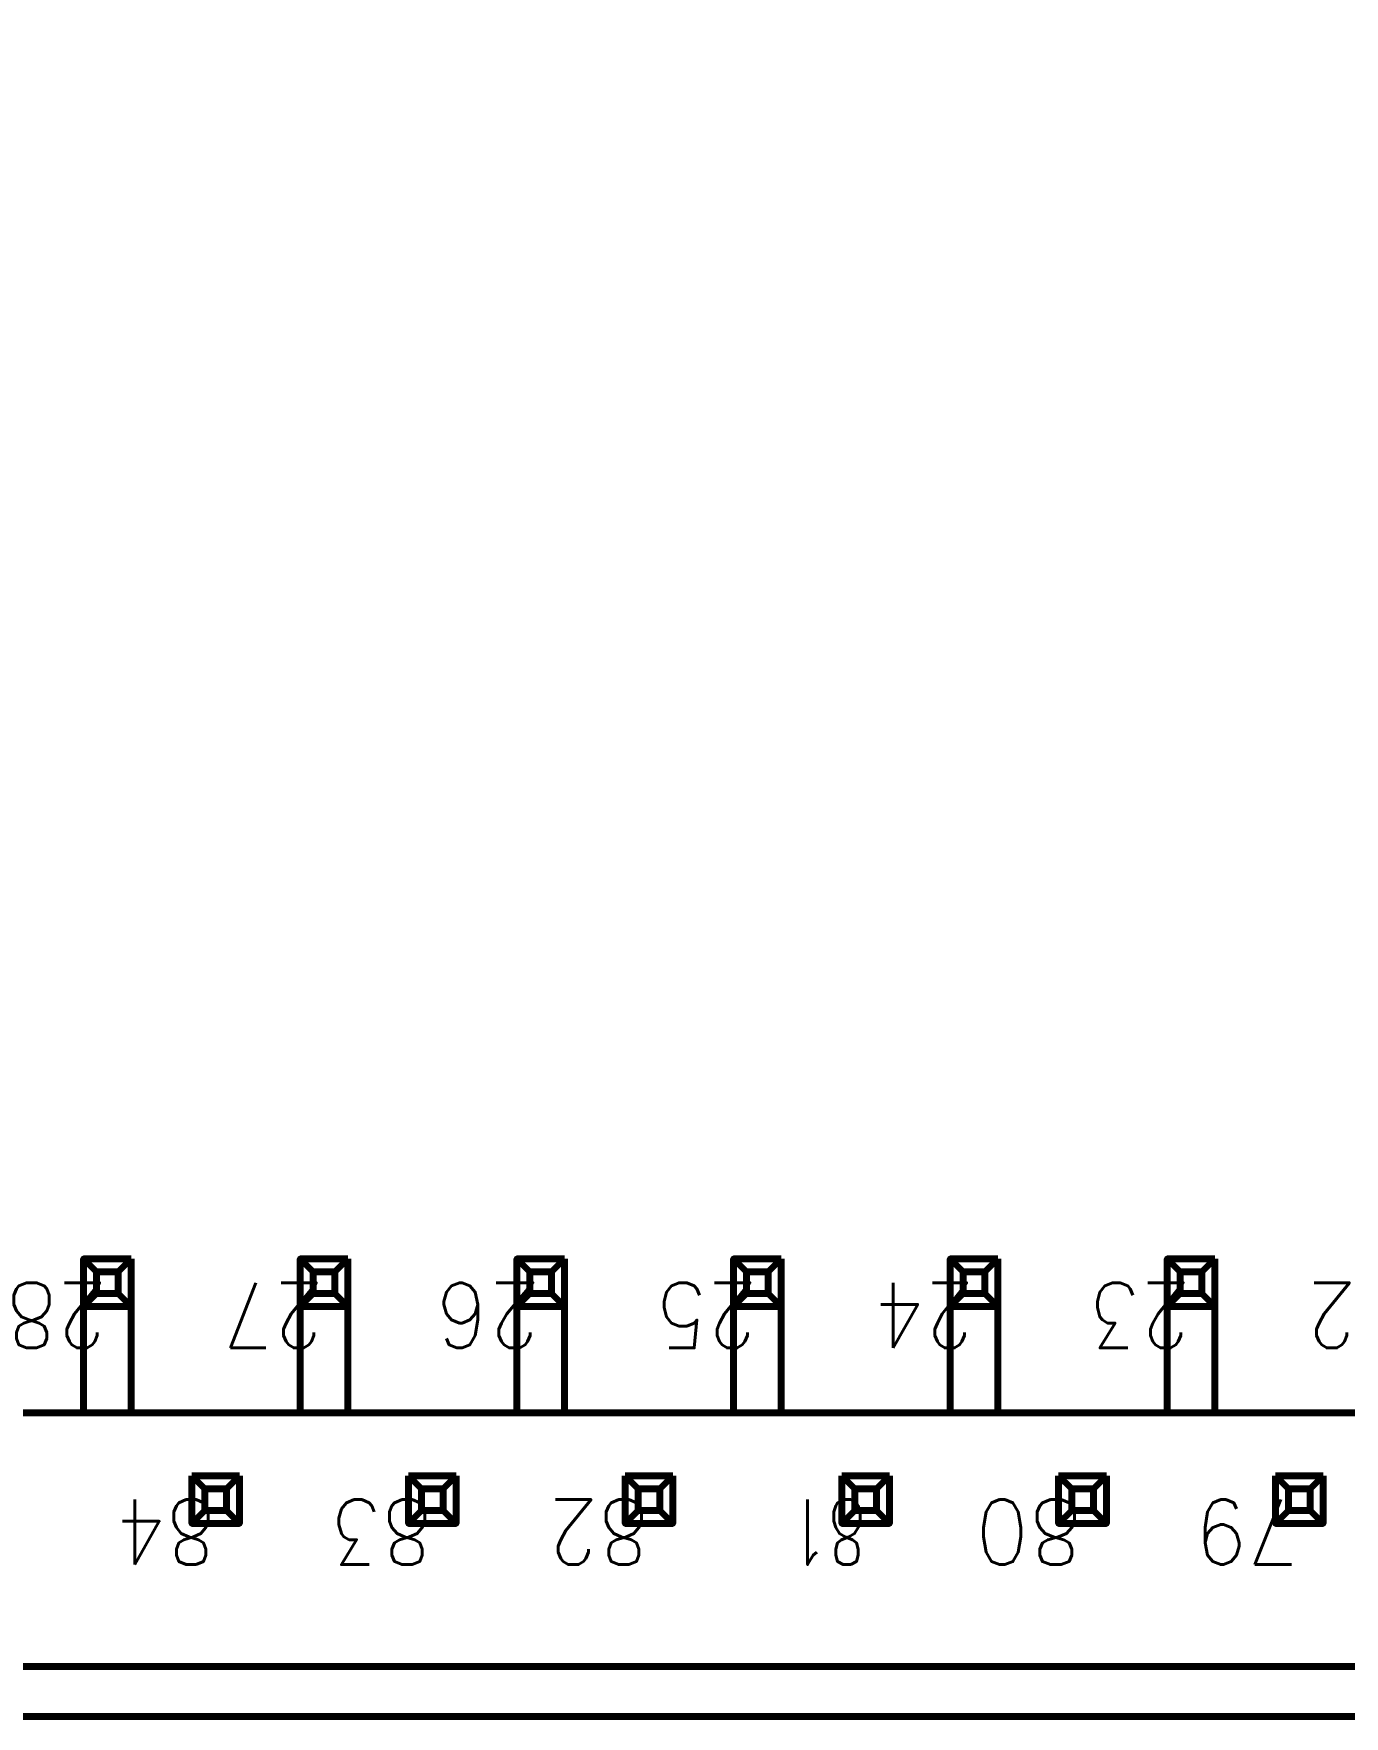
# Model space of a CAD drawing. Header units: inches. Extents: x -0.4 to 8, y -0.5 to 10.5.
# Drawn here: x 3.316 to 3.921, y 0 to 0.776 of the extents above; entities that cross this region are included whole.
import ezdxf

# ---------------------------------------------------------------- set-up
doc = ezdxf.new("R2010")
doc.units = ezdxf.units.IN
doc.header["$LTSCALE"] = 0.504853
doc.header["$MEASUREMENT"] = 0
for name, color, linetype in [('1', 7, 'Continuous'), ('135', 7, 'Continuous'), ('3', 7, 'Continuous'), ('75', 7, 'Continuous')]:
    doc.layers.add(name, color=color, linetype=linetype)
doc.styles.get("Standard").update_dxf_attribs({"font": 'ROMANS.SHX'})

# ---------------------------------------------------------------- blocks, each defined once
blk = doc.blocks.new('25359')
at = {"color": 1, "linetype": 'Continuous', "lineweight": 211}
for p, q in [((-0.324, 0.177, 0.127), (5.85, 0.177, 0.127)), ((-0.324, 0.177, 0.127), (5.85, 0.177, 0.127)), ((5.85, 0.177, 0.171), (-0.28, 0.177, 0.171)), ((5.85, 0.177, 0.171), (-0.28, 0.177, 0.171)), ((5.55, 0.06, 0.025), (-0.1, 0.06, 0.025)), ((-0.1, 0.06, 0.127), (5.55, 0.06, 0.127))]:
    blk.add_line(p, q, dxfattribs=at)
at = {"layer": '1', "color": 2, "linetype": 'Continuous', "lineweight": 211}
for p, q in [((2.139, 0.111, 0.025), (2.161, 0.111, 0.025)), ((2.139, 0.089, 0.025), (2.139, 0.111, 0.025)), ((2.139, 0.089, -0.102), (2.139, 0.111, -0.102)), ((2.161, 0.111, -0.102), (2.139, 0.111, -0.102)), ((2.139, 0.111, -0.102), (2.161, 0.111, -0.102)), ((2.139, 0.111, -0.102), (2.139, 0.089, -0.102)), ((2.139, 0.111, -0.102), (2.145, 0.105, -0.112)), ((2.145, 0.105, -0.112), (2.139, 0.111, -0.102)), ((2.139, 0.111, 0.025), (2.139, 0.089, 0.025)), ((2.139, 0.111, 0.025), (2.161, 0.111, 0.025)), ((2.139, 0.111, -0.102), (2.161, 0.111, -0.102)), ((2.161, 0.111, -0.102), (2.155, 0.105, -0.112)), ((2.155, 0.105, -0.112), (2.161, 0.111, -0.102)), ((2.161, 0.111, 0.025), (2.161, 0.089, 0.025)), ((2.161, 0.089, -0.102), (2.161, 0.111, -0.102)), ((2.161, 0.111, -0.102), (2.161, 0.089, -0.102)), ((2.161, 0.111, 0.025), (2.161, 0.089, 0.025)), ((2.239, 0.089, 0.025), (2.239, 0.111, 0.025)), ((2.239, 0.111, 0.025), (2.261, 0.111, 0.025)), ((2.239, 0.089, -0.102), (2.239, 0.111, -0.102)), ((2.239, 0.111, -0.102), (2.261, 0.111, -0.102)), ((2.239, 0.111, -0.102), (2.239, 0.089, -0.102)), ((2.239, 0.111, 0.025), (2.261, 0.111, 0.025)), ((2.239, 0.111, 0.025), (2.239, 0.089, 0.025)), ((2.239, 0.111, -0.102), (2.261, 0.111, -0.102)), ((2.261, 0.111, -0.102), (2.239, 0.111, -0.102)), ((2.245, 0.105, -0.112), (2.239, 0.111, -0.102)), ((2.239, 0.111, -0.102), (2.245, 0.105, -0.112)), ((2.261, 0.111, -0.102), (2.255, 0.105, -0.112)), ((2.255, 0.105, -0.112), (2.261, 0.111, -0.102)), ((2.261, 0.111, 0.025), (2.261, 0.089, 0.025)), ((2.261, 0.111, -0.102), (2.261, 0.089, -0.102)), ((2.261, 0.089, -0.102), (2.261, 0.111, -0.102)), ((2.261, 0.111, 0.025), (2.261, 0.089, 0.025)), ((2.339, 0.089, 0.025), (2.339, 0.111, 0.025)), ((2.339, 0.111, 0.025), (2.361, 0.111, 0.025)), ((2.339, 0.089, -0.102), (2.339, 0.111, -0.102)), ((2.339, 0.111, -0.102), (2.361, 0.111, -0.102)), ((2.339, 0.111, 0.025), (2.339, 0.089, 0.025)), ((2.339, 0.111, -0.102), (2.339, 0.089, -0.102)), ((2.361, 0.111, -0.102), (2.339, 0.111, -0.102)), ((2.339, 0.111, -0.102), (2.361, 0.111, -0.102)), ((2.339, 0.111, 0.025), (2.361, 0.111, 0.025)), ((2.339, 0.111, -0.102), (2.345, 0.105, -0.112)), ((2.345, 0.105, -0.112), (2.339, 0.111, -0.102)), ((2.355, 0.105, -0.112), (2.361, 0.111, -0.102)), ((2.361, 0.111, -0.102), (2.355, 0.105, -0.112)), ((2.361, 0.111, 0.025), (2.361, 0.089, 0.025)), ((2.361, 0.111, -0.102), (2.361, 0.089, -0.102)), ((2.361, 0.111, 0.025), (2.361, 0.089, 0.025)), ((2.361, 0.089, -0.102), (2.361, 0.111, -0.102)), ((2.439, 0.089, -0.102), (2.439, 0.111, -0.102)), ((2.439, 0.111, -0.102), (2.439, 0.089, -0.102)), ((2.461, 0.111, -0.102), (2.439, 0.111, -0.102)), ((2.445, 0.105, -0.112), (2.439, 0.111, -0.102)), ((2.439, 0.111, -0.102), (2.445, 0.105, -0.112)), ((2.439, 0.111, -0.102), (2.461, 0.111, -0.102)), ((2.439, 0.111, -0.102), (2.461, 0.111, -0.102)), ((2.439, 0.089, 0.025), (2.439, 0.111, 0.025)), ((2.439, 0.111, 0.025), (2.461, 0.111, 0.025)), ((2.439, 0.111, 0.025), (2.439, 0.089, 0.025)), ((2.439, 0.111, 0.025), (2.461, 0.111, 0.025)), ((2.461, 0.111, -0.102), (2.455, 0.105, -0.112)), ((2.455, 0.105, -0.112), (2.461, 0.111, -0.102)), ((2.461, 0.089, -0.102), (2.461, 0.111, -0.102)), ((2.461, 0.111, -0.102), (2.461, 0.089, -0.102)), ((2.461, 0.111, 0.025), (2.461, 0.089, 0.025)), ((2.461, 0.111, 0.025), (2.461, 0.089, 0.025)), ((2.539, 0.111, 0.025), (2.539, 0.089, 0.025)), ((2.539, 0.089, 0.025), (2.539, 0.111, 0.025)), ((2.539, 0.111, 0.025), (2.561, 0.111, 0.025)), ((2.539, 0.111, 0.025), (2.561, 0.111, 0.025)), ((2.539, 0.111, -0.102), (2.545, 0.105, -0.112)), ((2.545, 0.105, -0.112), (2.539, 0.111, -0.102)), ((2.539, 0.111, -0.102), (2.561, 0.111, -0.102)), ((2.539, 0.111, -0.102), (2.561, 0.111, -0.102)), ((2.561, 0.111, -0.102), (2.539, 0.111, -0.102)), ((2.539, 0.089, -0.102), (2.539, 0.111, -0.102)), ((2.539, 0.111, -0.102), (2.539, 0.089, -0.102)), ((2.561, 0.111, -0.102), (2.555, 0.105, -0.112)), ((2.555, 0.105, -0.112), (2.561, 0.111, -0.102)), ((2.561, 0.111, 0.025), (2.561, 0.089, 0.025)), ((2.561, 0.111, 0.025), (2.561, 0.089, 0.025)), ((2.561, 0.089, -0.102), (2.561, 0.111, -0.102)), ((2.561, 0.111, -0.102), (2.561, 0.089, -0.102)), ((2.639, 0.111, 0.025), (2.661, 0.111, 0.025)), ((2.639, 0.111, 0.025), (2.661, 0.111, 0.025)), ((2.639, 0.089, 0.025), (2.639, 0.111, 0.025)), ((2.639, 0.111, -0.102), (2.645, 0.105, -0.112)), ((2.645, 0.105, -0.112), (2.639, 0.111, -0.102)), ((2.639, 0.111, -0.102), (2.661, 0.111, -0.102)), ((2.639, 0.111, -0.102), (2.639, 0.089, -0.102)), ((2.639, 0.111, 0.025), (2.639, 0.089, 0.025)), ((2.639, 0.089, -0.102), (2.639, 0.111, -0.102)), ((2.639, 0.111, -0.102), (2.661, 0.111, -0.102)), ((2.661, 0.111, -0.102), (2.639, 0.111, -0.102)), ((2.655, 0.105, -0.112), (2.661, 0.111, -0.102)), ((2.661, 0.111, -0.102), (2.655, 0.105, -0.112)), ((2.661, 0.111, 0.025), (2.661, 0.089, 0.025)), ((2.661, 0.111, 0.025), (2.661, 0.089, 0.025)), ((2.661, 0.089, -0.102), (2.661, 0.111, -0.102)), ((2.661, 0.111, -0.102), (2.661, 0.089, -0.102)), ((2.145, 0.105, -0.112), (2.145, 0.095, -0.112)), ((2.145, 0.095, -0.112), (2.145, 0.105, -0.112)), ((2.155, 0.105, -0.112), (2.145, 0.105, -0.112)), ((2.145, 0.105, -0.112), (2.155, 0.105, -0.112)), ((2.155, 0.095, -0.112), (2.155, 0.105, -0.112)), ((2.155, 0.105, -0.112), (2.155, 0.095, -0.112)), ((2.245, 0.095, -0.112), (2.245, 0.105, -0.112)), ((2.245, 0.105, -0.112), (2.245, 0.095, -0.112)), ((2.245, 0.105, -0.112), (2.255, 0.105, -0.112)), ((2.255, 0.105, -0.112), (2.245, 0.105, -0.112)), ((2.255, 0.095, -0.112), (2.255, 0.105, -0.112)), ((2.255, 0.105, -0.112), (2.255, 0.095, -0.112)), ((2.345, 0.105, -0.112), (2.345, 0.095, -0.112)), ((2.345, 0.095, -0.112), (2.345, 0.105, -0.112)), ((2.355, 0.105, -0.112), (2.345, 0.105, -0.112)), ((2.345, 0.105, -0.112), (2.355, 0.105, -0.112)), ((2.355, 0.095, -0.112), (2.355, 0.105, -0.112)), ((2.355, 0.105, -0.112), (2.355, 0.095, -0.112)), ((2.455, 0.105, -0.112), (2.445, 0.105, -0.112)), ((2.445, 0.105, -0.112), (2.445, 0.095, -0.112)), ((2.445, 0.095, -0.112), (2.445, 0.105, -0.112)), ((2.445, 0.105, -0.112), (2.455, 0.105, -0.112)), ((2.455, 0.095, -0.112), (2.455, 0.105, -0.112)), ((2.455, 0.105, -0.112), (2.455, 0.095, -0.112)), ((2.545, 0.105, -0.112), (2.545, 0.095, -0.112)), ((2.555, 0.105, -0.112), (2.545, 0.105, -0.112)), ((2.545, 0.095, -0.112), (2.545, 0.105, -0.112)), ((2.545, 0.105, -0.112), (2.555, 0.105, -0.112)), ((2.555, 0.105, -0.112), (2.555, 0.095, -0.112)), ((2.555, 0.095, -0.112), (2.555, 0.105, -0.112)), ((2.645, 0.105, -0.112), (2.645, 0.095, -0.112)), ((2.645, 0.095, -0.112), (2.645, 0.105, -0.112)), ((2.645, 0.105, -0.112), (2.655, 0.105, -0.112)), ((2.655, 0.105, -0.112), (2.645, 0.105, -0.112)), ((2.655, 0.105, -0.112), (2.655, 0.095, -0.112)), ((2.655, 0.095, -0.112), (2.655, 0.105, -0.112)), ((2.139, 0.089, -0.102), (2.145, 0.095, -0.112)), ((2.145, 0.095, -0.112), (2.139, 0.089, -0.102)), ((2.145, 0.095, -0.112), (2.155, 0.095, -0.112)), ((2.155, 0.095, -0.112), (2.145, 0.095, -0.112)), ((2.161, 0.089, -0.102), (2.155, 0.095, -0.112)), ((2.155, 0.095, -0.112), (2.161, 0.089, -0.102)), ((2.245, 0.095, -0.112), (2.239, 0.089, -0.102)), ((2.239, 0.089, -0.102), (2.245, 0.095, -0.112)), ((2.245, 0.095, -0.112), (2.255, 0.095, -0.112)), ((2.255, 0.095, -0.112), (2.245, 0.095, -0.112)), ((2.255, 0.095, -0.112), (2.261, 0.089, -0.102)), ((2.261, 0.089, -0.102), (2.255, 0.095, -0.112)), ((2.339, 0.089, -0.102), (2.345, 0.095, -0.112)), ((2.345, 0.095, -0.112), (2.339, 0.089, -0.102)), ((2.345, 0.095, -0.112), (2.355, 0.095, -0.112)), ((2.355, 0.095, -0.112), (2.345, 0.095, -0.112)), ((2.361, 0.089, -0.102), (2.355, 0.095, -0.112)), ((2.355, 0.095, -0.112), (2.361, 0.089, -0.102)), ((2.439, 0.089, -0.102), (2.445, 0.095, -0.112)), ((2.445, 0.095, -0.112), (2.439, 0.089, -0.102)), ((2.455, 0.095, -0.112), (2.445, 0.095, -0.112)), ((2.445, 0.095, -0.112), (2.455, 0.095, -0.112)), ((2.455, 0.095, -0.112), (2.461, 0.089, -0.102)), ((2.461, 0.089, -0.102), (2.455, 0.095, -0.112)), ((2.545, 0.095, -0.112), (2.539, 0.089, -0.102)), ((2.539, 0.089, -0.102), (2.545, 0.095, -0.112)), ((2.555, 0.095, -0.112), (2.545, 0.095, -0.112)), ((2.545, 0.095, -0.112), (2.555, 0.095, -0.112)), ((2.555, 0.095, -0.112), (2.561, 0.089, -0.102)), ((2.561, 0.089, -0.102), (2.555, 0.095, -0.112)), ((2.639, 0.089, -0.102), (2.645, 0.095, -0.112)), ((2.645, 0.095, -0.112), (2.639, 0.089, -0.102)), ((2.645, 0.095, -0.112), (2.655, 0.095, -0.112)), ((2.655, 0.095, -0.112), (2.645, 0.095, -0.112)), ((2.655, 0.095, -0.112), (2.661, 0.089, -0.102)), ((2.661, 0.089, -0.102), (2.655, 0.095, -0.112)), ((2.161, 0.089, -0.102), (2.139, 0.089, -0.102)), ((2.161, 0.089, -0.102), (2.139, 0.089, -0.102)), ((2.139, 0.089, -0.102), (2.161, 0.089, -0.102)), ((2.161, 0.089, 0.025), (2.139, 0.089, 0.025)), ((2.161, 0.089, 0.025), (2.139, 0.089, 0.025)), ((2.139, 0.089, 0.025), (2.139, 0.089, -0.102)), ((2.139, 0.089, 0.025), (2.139, 0.089, -0.102)), ((2.161, 0.089, 0.025), (2.161, 0.089, -0.102)), ((2.161, 0.089, -0.102), (2.161, 0.089, 0.025)), ((2.261, 0.089, 0.025), (2.239, 0.089, 0.025)), ((2.261, 0.089, -0.102), (2.239, 0.089, -0.102)), ((2.239, 0.089, -0.102), (2.261, 0.089, -0.102)), ((2.261, 0.089, -0.102), (2.239, 0.089, -0.102)), ((2.239, 0.089, 0.025), (2.239, 0.089, -0.102)), ((2.239, 0.089, 0.025), (2.239, 0.089, -0.102)), ((2.261, 0.089, 0.025), (2.239, 0.089, 0.025)), ((2.261, 0.089, -0.102), (2.261, 0.089, 0.025)), ((2.261, 0.089, 0.025), (2.261, 0.089, -0.102)), ((2.339, 0.089, -0.102), (2.361, 0.089, -0.102)), ((2.361, 0.089, -0.102), (2.339, 0.089, -0.102)), ((2.361, 0.089, 0.025), (2.339, 0.089, 0.025)), ((2.361, 0.089, -0.102), (2.339, 0.089, -0.102)), ((2.339, 0.089, 0.025), (2.339, 0.089, -0.102)), ((2.339, 0.089, 0.025), (2.339, 0.089, -0.102)), ((2.361, 0.089, 0.025), (2.339, 0.089, 0.025)), ((2.361, 0.089, -0.102), (2.361, 0.089, 0.025)), ((2.361, 0.089, 0.025), (2.361, 0.089, -0.102)), ((2.461, 0.089, -0.102), (2.439, 0.089, -0.102)), ((2.439, 0.089, -0.102), (2.461, 0.089, -0.102)), ((2.461, 0.089, -0.102), (2.439, 0.089, -0.102)), ((2.461, 0.089, 0.025), (2.439, 0.089, 0.025)), ((2.439, 0.089, 0.025), (2.439, 0.089, -0.102)), ((2.439, 0.089, 0.025), (2.439, 0.089, -0.102)), ((2.461, 0.089, 0.025), (2.439, 0.089, 0.025)), ((2.461, 0.089, 0.025), (2.461, 0.089, -0.102)), ((2.461, 0.089, -0.102), (2.461, 0.089, 0.025)), ((2.561, 0.089, 0.025), (2.539, 0.089, 0.025)), ((2.561, 0.089, 0.025), (2.539, 0.089, 0.025)), ((2.561, 0.089, -0.102), (2.539, 0.089, -0.102)), ((2.561, 0.089, -0.102), (2.539, 0.089, -0.102)), ((2.539, 0.089, -0.102), (2.561, 0.089, -0.102)), ((2.539, 0.089, 0.025), (2.539, 0.089, -0.102)), ((2.539, 0.089, 0.025), (2.539, 0.089, -0.102)), ((2.561, 0.089, -0.102), (2.561, 0.089, 0.025)), ((2.561, 0.089, 0.025), (2.561, 0.089, -0.102)), ((2.661, 0.089, 0.025), (2.639, 0.089, 0.025)), ((2.661, 0.089, 0.025), (2.639, 0.089, 0.025)), ((2.639, 0.089, -0.102), (2.661, 0.089, -0.102)), ((2.661, 0.089, -0.102), (2.639, 0.089, -0.102)), ((2.639, 0.089, 0.025), (2.639, 0.089, -0.102)), ((2.639, 0.089, 0.025), (2.639, 0.089, -0.102)), ((2.661, 0.089, -0.102), (2.639, 0.089, -0.102)), ((2.661, 0.089, -0.102), (2.661, 0.089, 0.025)), ((2.661, 0.089, 0.025), (2.661, 0.089, -0.102)), ((2.189, 0.06, 0.09), (2.211, 0.06, 0.09)), ((2.189, 0.06, 0.068), (2.211, 0.06, 0.068)), ((2.289, 0.06, 0.09), (2.311, 0.06, 0.09)), ((2.289, 0.06, 0.068), (2.311, 0.06, 0.068)), ((2.389, 0.06, 0.09), (2.411, 0.06, 0.09)), ((2.389, 0.06, 0.068), (2.411, 0.06, 0.068)), ((2.489, 0.06, 0.09), (2.511, 0.06, 0.09)), ((2.489, 0.06, 0.068), (2.511, 0.06, 0.068)), ((2.589, 0.06, 0.09), (2.611, 0.06, 0.09)), ((2.589, 0.06, 0.068), (2.611, 0.06, 0.068)), ((2.689, 0.06, 0.09), (2.711, 0.06, 0.09)), ((2.689, 0.06, 0.068), (2.711, 0.06, 0.068)), ((2.189, 0.011, -0.102), (2.211, 0.011, -0.102)), ((2.189, 0.011, -0.102), (2.211, 0.011, -0.102)), ((2.211, 0.011, -0.102), (2.189, 0.011, -0.102)), ((2.189, 0.011, -0.102), (2.195, 0.005, -0.112)), ((2.195, 0.005, -0.112), (2.189, 0.011, -0.102)), ((2.189, -0.011, -0.102), (2.189, 0.011, -0.102)), ((2.189, 0.011, -0.102), (2.189, -0.011, -0.102)), ((2.189, 0.011, 0.068), (2.211, 0.011, 0.068)), ((2.205, 0.005, -0.112), (2.211, 0.011, -0.102)), ((2.211, 0.011, -0.102), (2.205, 0.005, -0.112)), ((2.211, -0.011, -0.102), (2.211, 0.011, -0.102)), ((2.211, 0.011, -0.102), (2.211, -0.011, -0.102)), ((2.311, 0.011, -0.102), (2.289, 0.011, -0.102)), ((2.289, 0.011, -0.102), (2.311, 0.011, -0.102)), ((2.289, 0.011, -0.102), (2.311, 0.011, -0.102)), ((2.289, 0.011, -0.102), (2.295, 0.005, -0.112)), ((2.295, 0.005, -0.112), (2.289, 0.011, -0.102)), ((2.289, -0.011, -0.102), (2.289, 0.011, -0.102)), ((2.289, 0.011, -0.102), (2.289, -0.011, -0.102)), ((2.289, 0.011, 0.068), (2.311, 0.011, 0.068)), ((2.311, 0.011, -0.102), (2.305, 0.005, -0.112)), ((2.305, 0.005, -0.112), (2.311, 0.011, -0.102)), ((2.311, -0.011, -0.102), (2.311, 0.011, -0.102)), ((2.311, 0.011, -0.102), (2.311, -0.011, -0.102)), ((2.389, 0.011, -0.102), (2.411, 0.011, -0.102)), ((2.395, 0.005, -0.112), (2.389, 0.011, -0.102)), ((2.389, 0.011, -0.102), (2.411, 0.011, -0.102)), ((2.411, 0.011, -0.102), (2.389, 0.011, -0.102)), ((2.389, 0.011, -0.102), (2.395, 0.005, -0.112)), ((2.389, 0.011, -0.102), (2.389, -0.011, -0.102)), ((2.389, -0.011, -0.102), (2.389, 0.011, -0.102)), ((2.389, 0.011, 0.068), (2.411, 0.011, 0.068)), ((2.411, 0.011, -0.102), (2.405, 0.005, -0.112)), ((2.405, 0.005, -0.112), (2.411, 0.011, -0.102)), ((2.411, 0.011, -0.102), (2.411, -0.011, -0.102)), ((2.411, -0.011, -0.102), (2.411, 0.011, -0.102)), ((2.489, 0.011, -0.102), (2.511, 0.011, -0.102)), ((2.489, 0.011, -0.102), (2.511, 0.011, -0.102)), ((2.495, 0.005, -0.112), (2.489, 0.011, -0.102)), ((2.511, 0.011, -0.102), (2.489, 0.011, -0.102)), ((2.489, 0.011, -0.102), (2.495, 0.005, -0.112)), ((2.489, -0.011, -0.102), (2.489, 0.011, -0.102)), ((2.489, 0.011, -0.102), (2.489, -0.011, -0.102)), ((2.489, 0.011, 0.068), (2.511, 0.011, 0.068)), ((2.511, 0.011, -0.102), (2.505, 0.005, -0.112)), ((2.505, 0.005, -0.112), (2.511, 0.011, -0.102)), ((2.511, -0.011, -0.102), (2.511, 0.011, -0.102)), ((2.511, 0.011, -0.102), (2.511, -0.011, -0.102)), ((2.595, 0.005, -0.112), (2.589, 0.011, -0.102)), ((2.589, 0.011, -0.102), (2.595, 0.005, -0.112)), ((2.589, 0.011, -0.102), (2.589, -0.011, -0.102)), ((2.589, -0.011, -0.102), (2.589, 0.011, -0.102)), ((2.589, 0.011, 0.068), (2.611, 0.011, 0.068)), ((2.611, 0.011, -0.102), (2.589, 0.011, -0.102)), ((2.589, 0.011, -0.102), (2.611, 0.011, -0.102)), ((2.589, 0.011, -0.102), (2.611, 0.011, -0.102)), ((2.605, 0.005, -0.112), (2.611, 0.011, -0.102)), ((2.611, 0.011, -0.102), (2.605, 0.005, -0.112)), ((2.611, -0.011, -0.102), (2.611, 0.011, -0.102)), ((2.611, 0.011, -0.102), (2.611, -0.011, -0.102)), ((2.689, 0.011, -0.102), (2.695, 0.005, -0.112)), ((2.695, 0.005, -0.112), (2.689, 0.011, -0.102)), ((2.689, -0.011, -0.102), (2.689, 0.011, -0.102)), ((2.689, 0.011, -0.102), (2.689, -0.011, -0.102)), ((2.689, 0.011, 0.068), (2.711, 0.011, 0.068)), ((2.711, 0.011, -0.102), (2.689, 0.011, -0.102)), ((2.689, 0.011, -0.102), (2.711, 0.011, -0.102)), ((2.689, 0.011, -0.102), (2.711, 0.011, -0.102)), ((2.711, 0.011, -0.102), (2.705, 0.005, -0.112)), ((2.705, 0.005, -0.112), (2.711, 0.011, -0.102)), ((2.711, 0.011, -0.102), (2.711, -0.011, -0.102)), ((2.711, -0.011, -0.102), (2.711, 0.011, -0.102)), ((2.195, 0.005, -0.112), (2.205, 0.005, -0.112)), ((2.195, -0.005, -0.112), (2.195, 0.005, -0.112)), ((2.205, 0.005, -0.112), (2.195, 0.005, -0.112)), ((2.195, 0.005, -0.112), (2.195, -0.005, -0.112)), ((2.205, 0.005, -0.112), (2.205, -0.005, -0.112)), ((2.205, -0.005, -0.112), (2.205, 0.005, -0.112)), ((2.305, 0.005, -0.112), (2.295, 0.005, -0.112)), ((2.295, 0.005, -0.112), (2.305, 0.005, -0.112)), ((2.295, 0.005, -0.112), (2.295, -0.005, -0.112)), ((2.295, -0.005, -0.112), (2.295, 0.005, -0.112)), ((2.305, -0.005, -0.112), (2.305, 0.005, -0.112)), ((2.305, 0.005, -0.112), (2.305, -0.005, -0.112)), ((2.395, -0.005, -0.112), (2.395, 0.005, -0.112)), ((2.405, 0.005, -0.112), (2.395, 0.005, -0.112)), ((2.395, 0.005, -0.112), (2.395, -0.005, -0.112)), ((2.395, 0.005, -0.112), (2.405, 0.005, -0.112)), ((2.405, -0.005, -0.112), (2.405, 0.005, -0.112)), ((2.405, 0.005, -0.112), (2.405, -0.005, -0.112)), ((2.505, 0.005, -0.112), (2.495, 0.005, -0.112)), ((2.495, 0.005, -0.112), (2.495, -0.005, -0.112)), ((2.495, -0.005, -0.112), (2.495, 0.005, -0.112)), ((2.495, 0.005, -0.112), (2.505, 0.005, -0.112)), ((2.505, -0.005, -0.112), (2.505, 0.005, -0.112)), ((2.505, 0.005, -0.112), (2.505, -0.005, -0.112)), ((2.595, 0.005, -0.112), (2.605, 0.005, -0.112)), ((2.605, 0.005, -0.112), (2.595, 0.005, -0.112)), ((2.595, 0.005, -0.112), (2.595, -0.005, -0.112)), ((2.595, -0.005, -0.112), (2.595, 0.005, -0.112)), ((2.605, 0.005, -0.112), (2.605, -0.005, -0.112)), ((2.605, -0.005, -0.112), (2.605, 0.005, -0.112)), ((2.705, 0.005, -0.112), (2.695, 0.005, -0.112)), ((2.695, 0.005, -0.112), (2.695, -0.005, -0.112)), ((2.695, 0.005, -0.112), (2.705, 0.005, -0.112)), ((2.695, -0.005, -0.112), (2.695, 0.005, -0.112)), ((2.705, -0.005, -0.112), (2.705, 0.005, -0.112)), ((2.705, 0.005, -0.112), (2.705, -0.005, -0.112)), ((2.195, -0.005, -0.112), (2.189, -0.011, -0.102)), ((2.189, -0.011, -0.102), (2.195, -0.005, -0.112)), ((2.195, -0.005, -0.112), (2.205, -0.005, -0.112)), ((2.205, -0.005, -0.112), (2.195, -0.005, -0.112)), ((2.205, -0.005, -0.112), (2.211, -0.011, -0.102)), ((2.211, -0.011, -0.102), (2.205, -0.005, -0.112)), ((2.295, -0.005, -0.112), (2.289, -0.011, -0.102)), ((2.289, -0.011, -0.102), (2.295, -0.005, -0.112)), ((2.295, -0.005, -0.112), (2.305, -0.005, -0.112)), ((2.305, -0.005, -0.112), (2.295, -0.005, -0.112)), ((2.305, -0.005, -0.112), (2.311, -0.011, -0.102)), ((2.311, -0.011, -0.102), (2.305, -0.005, -0.112)), ((2.395, -0.005, -0.112), (2.389, -0.011, -0.102)), ((2.389, -0.011, -0.102), (2.395, -0.005, -0.112)), ((2.405, -0.005, -0.112), (2.395, -0.005, -0.112)), ((2.395, -0.005, -0.112), (2.405, -0.005, -0.112)), ((2.405, -0.005, -0.112), (2.411, -0.011, -0.102)), ((2.411, -0.011, -0.102), (2.405, -0.005, -0.112)), ((2.489, -0.011, -0.102), (2.495, -0.005, -0.112)), ((2.495, -0.005, -0.112), (2.489, -0.011, -0.102)), ((2.505, -0.005, -0.112), (2.495, -0.005, -0.112)), ((2.495, -0.005, -0.112), (2.505, -0.005, -0.112)), ((2.511, -0.011, -0.102), (2.505, -0.005, -0.112)), ((2.505, -0.005, -0.112), (2.511, -0.011, -0.102)), ((2.589, -0.011, -0.102), (2.595, -0.005, -0.112)), ((2.595, -0.005, -0.112), (2.589, -0.011, -0.102)), ((2.595, -0.005, -0.112), (2.605, -0.005, -0.112)), ((2.605, -0.005, -0.112), (2.595, -0.005, -0.112)), ((2.605, -0.005, -0.112), (2.611, -0.011, -0.102)), ((2.611, -0.011, -0.102), (2.605, -0.005, -0.112)), ((2.689, -0.011, -0.102), (2.695, -0.005, -0.112)), ((2.695, -0.005, -0.112), (2.689, -0.011, -0.102)), ((2.705, -0.005, -0.112), (2.695, -0.005, -0.112)), ((2.695, -0.005, -0.112), (2.705, -0.005, -0.112)), ((2.705, -0.005, -0.112), (2.711, -0.011, -0.102)), ((2.711, -0.011, -0.102), (2.705, -0.005, -0.112)), ((2.189, -0.011, 0.09), (2.211, -0.011, 0.09)), ((2.211, -0.011, -0.102), (2.189, -0.011, -0.102)), ((2.211, -0.011, -0.102), (2.189, -0.011, -0.102)), ((2.189, -0.011, -0.102), (2.211, -0.011, -0.102)), ((2.289, -0.011, 0.09), (2.311, -0.011, 0.09)), ((2.311, -0.011, -0.102), (2.289, -0.011, -0.102)), ((2.289, -0.011, -0.102), (2.311, -0.011, -0.102)), ((2.311, -0.011, -0.102), (2.289, -0.011, -0.102)), ((2.389, -0.011, 0.09), (2.411, -0.011, 0.09)), ((2.389, -0.011, -0.102), (2.411, -0.011, -0.102)), ((2.411, -0.011, -0.102), (2.389, -0.011, -0.102)), ((2.411, -0.011, -0.102), (2.389, -0.011, -0.102)), ((2.511, -0.011, -0.102), (2.489, -0.011, -0.102)), ((2.489, -0.011, -0.102), (2.511, -0.011, -0.102)), ((2.511, -0.011, -0.102), (2.489, -0.011, -0.102)), ((2.489, -0.011, 0.09), (2.511, -0.011, 0.09)), ((2.611, -0.011, -0.102), (2.589, -0.011, -0.102)), ((2.611, -0.011, -0.102), (2.589, -0.011, -0.102)), ((2.589, -0.011, -0.102), (2.611, -0.011, -0.102)), ((2.589, -0.011, 0.09), (2.611, -0.011, 0.09)), ((2.711, -0.011, -0.102), (2.689, -0.011, -0.102)), ((2.711, -0.011, -0.102), (2.689, -0.011, -0.102)), ((2.689, -0.011, -0.102), (2.711, -0.011, -0.102)), ((2.689, -0.011, 0.09), (2.711, -0.011, 0.09))]:
    blk.add_line(p, q, dxfattribs=at)
for points in [[(2.139, 0.089, -0.102), (2.139, 0.111, -0.102), (2.139, 0.111, 0.025)], [(2.139, 0.089, -0.102), (2.139, 0.111, -0.102), (2.139, 0.111, 0.025)], [(2.161, 0.089, -0.102), (2.161, 0.111, -0.102), (2.161, 0.111, 0.025)], [(2.161, 0.111, 0.025), (2.161, 0.111, -0.102), (2.161, 0.089, -0.102)], [(2.239, 0.089, -0.102), (2.239, 0.111, -0.102), (2.239, 0.111, 0.025)], [(2.239, 0.089, -0.102), (2.239, 0.111, -0.102), (2.239, 0.111, 0.025)], [(2.261, 0.089, -0.102), (2.261, 0.111, -0.102), (2.261, 0.111, 0.025)], [(2.261, 0.111, 0.025), (2.261, 0.111, -0.102), (2.261, 0.089, -0.102)], [(2.339, 0.089, -0.102), (2.339, 0.111, -0.102), (2.339, 0.111, 0.025)], [(2.339, 0.089, -0.102), (2.339, 0.111, -0.102), (2.339, 0.111, 0.025)], [(2.361, 0.111, 0.025), (2.361, 0.111, -0.102), (2.361, 0.089, -0.102)], [(2.361, 0.089, -0.102), (2.361, 0.111, -0.102), (2.361, 0.111, 0.025)], [(2.439, 0.089, -0.102), (2.439, 0.111, -0.102), (2.439, 0.111, 0.025)], [(2.439, 0.089, -0.102), (2.439, 0.111, -0.102), (2.439, 0.111, 0.025)], [(2.461, 0.089, -0.102), (2.461, 0.111, -0.102), (2.461, 0.111, 0.025)], [(2.461, 0.111, 0.025), (2.461, 0.111, -0.102), (2.461, 0.089, -0.102)], [(2.539, 0.089, -0.102), (2.539, 0.111, -0.102), (2.539, 0.111, 0.025)], [(2.539, 0.089, -0.102), (2.539, 0.111, -0.102), (2.539, 0.111, 0.025)], [(2.561, 0.111, 0.025), (2.561, 0.111, -0.102), (2.561, 0.089, -0.102)], [(2.561, 0.089, -0.102), (2.561, 0.111, -0.102), (2.561, 0.111, 0.025)], [(2.639, 0.089, -0.102), (2.639, 0.111, -0.102), (2.639, 0.111, 0.025)], [(2.639, 0.089, -0.102), (2.639, 0.111, -0.102), (2.639, 0.111, 0.025)], [(2.661, 0.089, -0.102), (2.661, 0.111, -0.102), (2.661, 0.111, 0.025)], [(2.661, 0.111, 0.025), (2.661, 0.111, -0.102), (2.661, 0.089, -0.102)]]:
    blk.add_polyline3d(points, dxfattribs=at)
for points in [[(2.189, -0.011, -0.102), (2.189, 0.011, -0.102), (2.189, 0.011, 0.068), (2.189, 0.06, 0.068), (2.189, 0.06, 0.09), (2.189, -0.011, 0.09), (2.189, -0.011, -0.102)], [(2.189, -0.011, -0.102), (2.189, 0.011, -0.102), (2.189, 0.011, 0.068), (2.189, 0.06, 0.068), (2.189, 0.06, 0.09), (2.189, -0.011, 0.09), (2.189, -0.011, -0.102)], [(2.211, -0.011, -0.102), (2.211, -0.011, 0.09), (2.211, 0.06, 0.09), (2.211, 0.06, 0.068), (2.211, 0.011, 0.068), (2.211, 0.011, -0.102), (2.211, -0.011, -0.102)], [(2.211, -0.011, -0.102), (2.211, 0.011, -0.102), (2.211, 0.011, 0.068), (2.211, 0.06, 0.068), (2.211, 0.06, 0.09), (2.211, -0.011, 0.09), (2.211, -0.011, -0.102)], [(2.289, -0.011, -0.102), (2.289, 0.011, -0.102), (2.289, 0.011, 0.068), (2.289, 0.06, 0.068), (2.289, 0.06, 0.09), (2.289, -0.011, 0.09), (2.289, -0.011, -0.102)], [(2.289, -0.011, -0.102), (2.289, 0.011, -0.102), (2.289, 0.011, 0.068), (2.289, 0.06, 0.068), (2.289, 0.06, 0.09), (2.289, -0.011, 0.09), (2.289, -0.011, -0.102)], [(2.311, -0.011, -0.102), (2.311, 0.011, -0.102), (2.311, 0.011, 0.068), (2.311, 0.06, 0.068), (2.311, 0.06, 0.09), (2.311, -0.011, 0.09), (2.311, -0.011, -0.102)], [(2.311, -0.011, -0.102), (2.311, -0.011, 0.09), (2.311, 0.06, 0.09), (2.311, 0.06, 0.068), (2.311, 0.011, 0.068), (2.311, 0.011, -0.102), (2.311, -0.011, -0.102)], [(2.389, -0.011, -0.102), (2.389, 0.011, -0.102), (2.389, 0.011, 0.068), (2.389, 0.06, 0.068), (2.389, 0.06, 0.09), (2.389, -0.011, 0.09), (2.389, -0.011, -0.102)], [(2.389, -0.011, -0.102), (2.389, 0.011, -0.102), (2.389, 0.011, 0.068), (2.389, 0.06, 0.068), (2.389, 0.06, 0.09), (2.389, -0.011, 0.09), (2.389, -0.011, -0.102)], [(2.411, -0.011, -0.102), (2.411, 0.011, -0.102), (2.411, 0.011, 0.068), (2.411, 0.06, 0.068), (2.411, 0.06, 0.09), (2.411, -0.011, 0.09), (2.411, -0.011, -0.102)], [(2.411, -0.011, -0.102), (2.411, -0.011, 0.09), (2.411, 0.06, 0.09), (2.411, 0.06, 0.068), (2.411, 0.011, 0.068), (2.411, 0.011, -0.102), (2.411, -0.011, -0.102)], [(2.489, -0.011, -0.102), (2.489, 0.011, -0.102), (2.489, 0.011, 0.068), (2.489, 0.06, 0.068), (2.489, 0.06, 0.09), (2.489, -0.011, 0.09), (2.489, -0.011, -0.102)], [(2.489, -0.011, -0.102), (2.489, 0.011, -0.102), (2.489, 0.011, 0.068), (2.489, 0.06, 0.068), (2.489, 0.06, 0.09), (2.489, -0.011, 0.09), (2.489, -0.011, -0.102)], [(2.511, -0.011, -0.102), (2.511, 0.011, -0.102), (2.511, 0.011, 0.068), (2.511, 0.06, 0.068), (2.511, 0.06, 0.09), (2.511, -0.011, 0.09), (2.511, -0.011, -0.102)], [(2.511, -0.011, -0.102), (2.511, -0.011, 0.09), (2.511, 0.06, 0.09), (2.511, 0.06, 0.068), (2.511, 0.011, 0.068), (2.511, 0.011, -0.102), (2.511, -0.011, -0.102)], [(2.589, -0.011, -0.102), (2.589, 0.011, -0.102), (2.589, 0.011, 0.068), (2.589, 0.06, 0.068), (2.589, 0.06, 0.09), (2.589, -0.011, 0.09), (2.589, -0.011, -0.102)], [(2.589, -0.011, -0.102), (2.589, 0.011, -0.102), (2.589, 0.011, 0.068), (2.589, 0.06, 0.068), (2.589, 0.06, 0.09), (2.589, -0.011, 0.09), (2.589, -0.011, -0.102)], [(2.611, -0.011, -0.102), (2.611, 0.011, -0.102), (2.611, 0.011, 0.068), (2.611, 0.06, 0.068), (2.611, 0.06, 0.09), (2.611, -0.011, 0.09), (2.611, -0.011, -0.102)], [(2.611, -0.011, -0.102), (2.611, -0.011, 0.09), (2.611, 0.06, 0.09), (2.611, 0.06, 0.068), (2.611, 0.011, 0.068), (2.611, 0.011, -0.102), (2.611, -0.011, -0.102)], [(2.689, -0.011, -0.102), (2.689, 0.011, -0.102), (2.689, 0.011, 0.068), (2.689, 0.06, 0.068), (2.689, 0.06, 0.09), (2.689, -0.011, 0.09), (2.689, -0.011, -0.102)], [(2.689, -0.011, -0.102), (2.689, 0.011, -0.102), (2.689, 0.011, 0.068), (2.689, 0.06, 0.068), (2.689, 0.06, 0.09), (2.689, -0.011, 0.09), (2.689, -0.011, -0.102)], [(2.711, -0.011, -0.102), (2.711, 0.011, -0.102), (2.711, 0.011, 0.068), (2.711, 0.06, 0.068), (2.711, 0.06, 0.09), (2.711, -0.011, 0.09), (2.711, -0.011, -0.102)], [(2.711, -0.011, -0.102), (2.711, -0.011, 0.09), (2.711, 0.06, 0.09), (2.711, 0.06, 0.068), (2.711, 0.011, 0.068), (2.711, 0.011, -0.102), (2.711, -0.011, -0.102)]]:
    blk.add_polyline3d(points, close=True, dxfattribs=at)
at = {"layer": '3', "color": 5, "linetype": 'Continuous', "lineweight": 211, "char_height": 0.03, "attachment_point": 1}
for s, insert in [('{\\W0.938870;79}', (2.15, 0.13)), ('{\\W0.959988;80}', (2.25, 0.13)), ('{\\W0.674575;81}', (2.35, 0.13)), ('{\\W0.906376;82}', (2.45, 0.13)), ('{\\W0.906376;83}', (2.55, 0.13)), ('{\\W0.880480;84}', (2.65, 0.13)), ('{\\W0.906376;22}', (2.1, 0.03)), ('{\\W0.906376;23}', (2.2, 0.03)), ('{\\W0.880480;24}', (2.3, 0.03)), ('{\\W0.906376;25}', (2.4, 0.03)), ('{\\W0.940491;26}', (2.5, 0.03)), ('{\\W0.906376;27}', (2.6, 0.03)), ('{\\W0.906376;28}', (2.7, 0.03))]:
    blk.add_mtext(s, dxfattribs=dict(at, insert=insert))

msp = doc.modelspace()

# ---------------------------------------------------------------- linework, layer by layer
at = {"layer": '135', "color": 1, "linetype": 'Continuous', "lineweight": 211}
for points in [[(6.5999, 7.14, 0.641), (6.6, 7.14, 0.641), (6.6, 0.19, 0.641), (6.41, 0, 0.641), (0.19, 0, 0.641)], [(0.19, 0, 0), (6.41, 0, 0), (6.6, 0.19, 0), (6.6, 7.14, 0), (6.5999, 7.14, 0)], [(6.5999, 7.14, 0.641), (6.6, 7.14, 0.641), (6.6, 0.19, 0.641), (6.41, 0, 0.641), (0.19, 0, 0.641)], [(0.19, 0, 0), (6.41, 0, 0), (6.6, 0.19, 0), (6.6, 7.14, 0), (6.5999, 7.14, 0)], [(6.5999, 7.14, -0.418), (6.6, 7.14, -0.418), (6.6, 0.19, -0.418), (6.41, 0, -0.418), (0.19, 0, -0.418)], [(0.19, 0, -0.062), (6.41, 0, -0.062), (6.6, 0.19, -0.062), (6.6, 7.14, -0.062), (6.5999, 7.14, -0.062)], [(6.5999, 7.14, -0.418), (6.6, 7.14, -0.418), (6.6, 0.19, -0.418), (6.41, 0, -0.418), (0.19, 0, -0.418)], [(0.19, 0, -0.062), (6.41, 0, -0.062), (6.6, 0.19, -0.062), (6.6, 7.14, -0.062), (6.5999, 7.14, -0.062)]]:
    msp.add_polyline3d(points, dxfattribs=at)

# ---------------------------------------------------------------- block references
at = {"layer": '75', "color": 8, "linetype": 'Continuous', "lineweight": 211, "rotation": 180}
msp.add_blockref('25359', (6.05, 0.2), dxfattribs=at)

doc.saveas('drawing.dxf')
